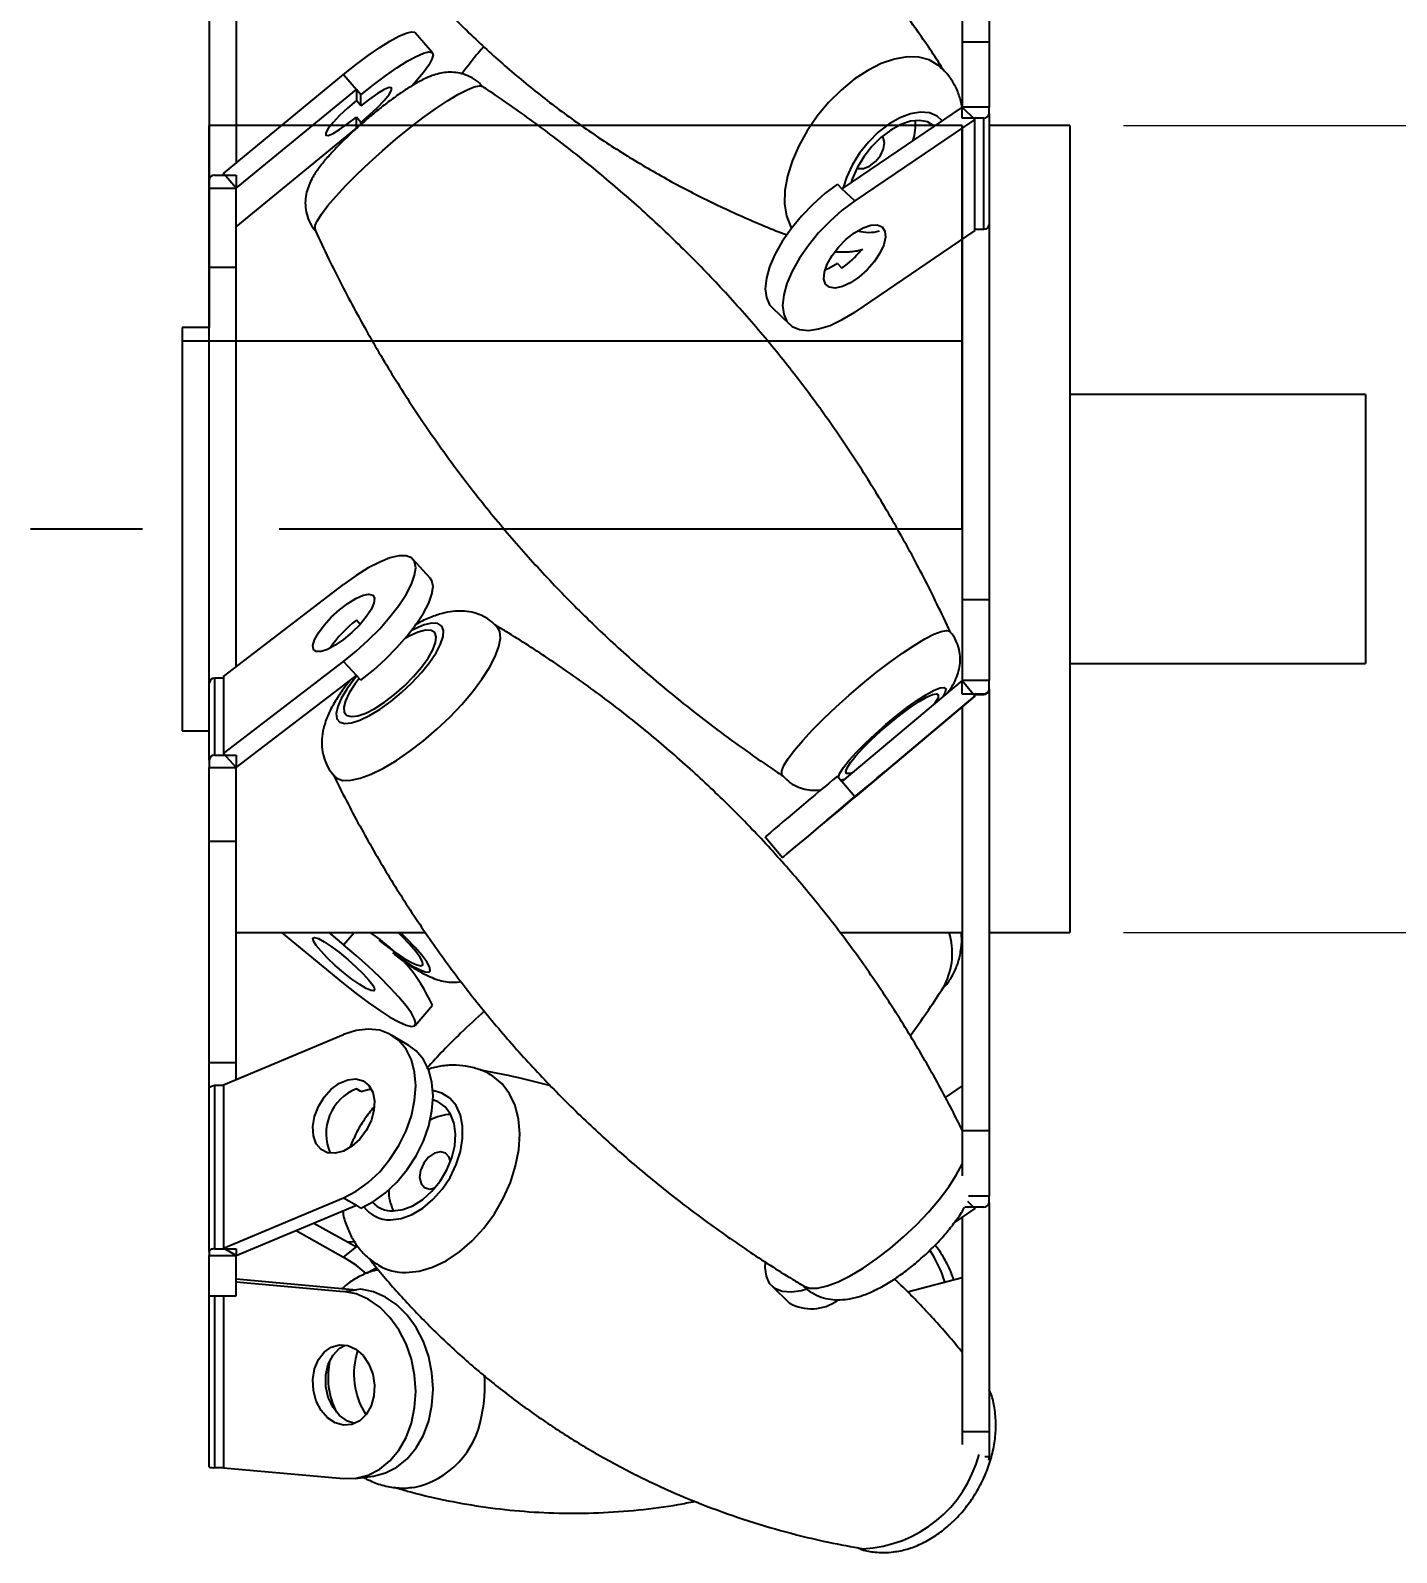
# Model space of a CAD drawing. Header units: millimetres. Extents: x 15 to 415, y 5 to 292.
# Drawn here: x 243.8 to 269.2, y 88.57 to 116.86 of the extents above; entities that cross this region are included whole.
import ezdxf

# ---------------------------------------------------------------- set-up
doc = ezdxf.new("R2010")
doc.units = ezdxf.units.MM
doc.linetypes.add('CENTERX2', pattern=[20.32, 12.7, -2.54, 2.54, -2.54])
doc.styles.add('SLDTEXTSTYLE0', font='TXT', dxfattribs={"width": 0.75})
doc.dimstyles.new('SLDDIMSTYLE2', dxfattribs={"dimtxt": 3.5, "dimasz": 3.302, "dimexe": 0, "dimexo": 0.0625, "dimgap": 0.875, "dimtad": 1, "dimlfac": 2, "dimrnd": 1e-09, "dimzin": 12, "dimdsep": 46, "dimtxsty": 'SLDTEXTSTYLE0', "dimsah": 1, "dimcen": 0.09, "dimadec": 0, "dimazin": 3, "dimtfac": 1, "dimtmove": 0, "dimatfit": 0, "dimfxl": 1, "dimfrac": 2, "dimtolj": 1, "dimtzin": 12, "dimarcsym": 0})

# ---------------------------------------------------------------- blocks, each defined once
blk = doc.blocks.new('_D_3')
at = {"color": 7, "linetype": 'Continuous', "lineweight": 18}
for p, q in [((287.548, 110.092), (287.548, 116.442)), ((269.628, 110.092), (288.548, 110.092)), ((287.548, 110.092), (287.548, 105.092)), ((269.628, 105.092), (288.548, 105.092)), ((287.548, 105.092), (287.548, 94.33))]:
    blk.add_line(p, q, dxfattribs=at)
for points in [[(287.548, 110.092), (288.056, 113.394), (287.04, 113.394)], [(287.548, 105.092), (287.04, 101.79), (288.056, 101.79)]]:
    blk.add_solid(points, dxfattribs=at)
at = {"color": 7, "linetype": 'Continuous', "lineweight": 18, "char_height": 3.5, "attachment_point": 1, "rotation": 90, "style": 'SLDTEXTSTYLE0'}
for s, insert in [('10,00', (282.983, 99.608)), ('%%c', (283.036, 94.33))]:
    blk.add_mtext(s, dxfattribs=dict(at, insert=insert))
blk = doc.blocks.new('_D_4')
at = {"color": 7, "linetype": 'Continuous', "lineweight": 18}
for p, q in [((296.628, 115.092), (296.628, 121.442)), ((264.128, 115.092), (297.628, 115.092)), ((296.628, 115.092), (296.628, 100.092)), ((264.128, 100.092), (297.628, 100.092)), ((296.628, 100.092), (296.628, 93.742))]:
    blk.add_line(p, q, dxfattribs=at)
for points in [[(296.628, 115.092), (297.136, 118.394), (296.12, 118.394)], [(296.628, 100.092), (296.12, 96.79), (297.136, 96.79)]]:
    blk.add_solid(points, dxfattribs=at)
at = {"color": 7, "linetype": 'Continuous', "lineweight": 18, "char_height": 3.5, "attachment_point": 1, "rotation": 90, "style": 'SLDTEXTSTYLE0'}
for s, insert in [('30,00', (292.063, 101.188)), ('%%c', (292.116, 95.91))]:
    blk.add_mtext(s, dxfattribs=dict(at, insert=insert))

msp = doc.modelspace()

# ---------------------------------------------------------------- linework, layer by layer
at = {"color": 7, "linetype": 'Continuous', "lineweight": 25}
for p, q in [((247.1278, 121.266), (247.1278, 114.0735)), ((247.6278, 121.266), (247.6278, 114.3973)), ((261.1278, 118.7985), (261.1278, 116.6456)), ((261.6278, 118.7985), (261.6278, 116.6456)), ((251.277, 116.4437), (250.9556, 116.8186)), ((261.6278, 116.6456), (261.1278, 116.6456)), ((261.1278, 116.6456), (261.1278, 115.4343)), ((261.6278, 116.6456), (261.6278, 115.4343)), ((247.391, 114.2029), (249.6271, 116.0391)), ((249.6271, 116.0391), (249.8638, 115.763)), ((247.6278, 113.9267), (249.8638, 115.763)), ((249.8638, 115.763), (249.8638, 115.5575)), ((249.9485, 115.6642), (249.8638, 115.763)), ((249.9485, 115.4588), (249.8638, 115.5575)), ((249.9485, 115.4588), (249.9485, 115.6642)), ((249.8638, 115.0438), (249.8638, 115.2493)), ((249.9485, 115.1506), (249.8638, 115.2493)), ((261.1278, 115.4343), (258.8917, 113.9191)), ((261.3645, 115.2065), (259.1285, 113.6913)), ((261.6278, 115.4343), (261.1278, 115.4343)), ((261.1278, 115.2324), (261.1278, 115.4343)), ((261.1278, 115.4343), (261.3645, 115.2065)), ((261.5278, 115.2324), (261.1278, 115.2324)), ((261.3645, 113.1422), (261.3645, 115.2065)), ((261.5278, 113.1681), (261.5278, 115.2324)), ((261.6278, 115.3132), (261.6278, 115.4343)), ((261.6278, 115.3132), (261.6278, 113.2489)), ((248.4736, 115.0919), (247.6278, 115.0919)), ((247.6278, 113.2076), (249.8638, 115.0438)), ((249.9485, 115.1135), (249.9485, 115.1506)), ((254.0514, 115.0919), (253.2486, 115.0919)), ((263.1278, 115.0919), (261.6278, 115.0919)), ((263.1278, 115.0919), (263.1278, 100.0919)), ((247.1278, 114.0735), (247.1278, 113.9267)), ((247.2278, 114.1714), (247.6278, 114.1714)), ((247.6278, 113.9267), (247.391, 114.2029)), ((247.391, 114.1714), (247.391, 114.2029)), ((247.6278, 114.1714), (247.6278, 113.9267)), ((247.1278, 113.9267), (247.6278, 113.9267)), ((247.1278, 112.4588), (247.1278, 113.9267)), ((247.6278, 112.4588), (247.6278, 113.9267)), ((258.8071, 114.0006), (258.8917, 113.9191)), ((259.1285, 113.6913), (258.8917, 113.9191)), ((261.6278, 113.2489), (261.6278, 106.2755)), ((261.3645, 113.1422), (259.1285, 111.627)), ((261.1278, 112.9818), (261.1278, 106.2755)), ((261.3645, 113.1681), (261.5278, 113.1681)), ((247.1278, 112.4588), (247.6278, 112.4588)), ((247.1278, 104.7297), (247.1278, 112.4588)), ((247.6278, 105.0315), (247.6278, 112.4588)), ((258.8071, 112.5261), (258.8917, 112.4446)), ((257.5936, 111.7076), (257.915, 111.3982)), ((247.1278, 111.3419), (246.6278, 111.3419)), ((246.6278, 111.3419), (246.6278, 103.8419)), ((268.6278, 110.0919), (263.1278, 110.0919)), ((268.6278, 110.0919), (268.6278, 105.0919)), ((251.2367, 106.6817), (250.9153, 107.0312)), ((247.391, 104.8503), (249.6271, 106.5624)), ((261.6278, 106.2755), (261.1278, 106.2755)), ((261.1278, 106.2755), (261.1278, 104.7755)), ((261.6278, 106.2755), (261.6278, 104.7755)), ((249.9328, 105.821), (249.8638, 105.896)), ((247.391, 103.4187), (249.6271, 105.1309)), ((249.6271, 105.1309), (249.8638, 104.8734)), ((263.1278, 105.0919), (268.6278, 105.0919)), ((247.1278, 103.2982), (247.1278, 104.7297)), ((247.2278, 104.821), (247.2278, 103.3894)), ((247.391, 104.821), (247.2278, 104.821)), ((247.391, 104.8503), (247.391, 103.4187)), ((247.6278, 103.1613), (249.8638, 104.8734)), ((249.9485, 104.7814), (249.8638, 104.8734)), ((261.1278, 104.7755), (258.8917, 102.8992)), ((261.6278, 104.7755), (261.1278, 104.7755)), ((261.1278, 104.5255), (261.1278, 104.7755)), ((261.1278, 104.7755), (261.3645, 104.4933)), ((261.6278, 104.6255), (261.6278, 104.7755)), ((261.3645, 104.4933), (259.1285, 102.6171)), ((261.3645, 104.4846), (259.1285, 102.6084)), ((261.5278, 104.5255), (261.1278, 104.5255)), ((261.3449, 104.5168), (261.5278, 104.5168)), ((261.3645, 104.4846), (261.3645, 104.4933)), ((261.5278, 104.5168), (261.5278, 104.5255)), ((261.6278, 104.6255), (261.6278, 104.6168)), ((261.6278, 104.6168), (261.6278, 96.4081)), ((261.1278, 104.286), (261.1278, 96.4081)), ((246.6278, 103.8419), (247.1278, 103.8419)), ((247.1278, 103.2982), (247.1278, 103.1613)), ((247.2278, 103.3894), (247.6278, 103.3894)), ((247.6278, 103.1613), (247.391, 103.4187)), ((247.6278, 103.3894), (247.6278, 103.1613)), ((247.1278, 103.1613), (247.6278, 103.1613)), ((247.1278, 101.7925), (247.1278, 103.1613)), ((247.6278, 101.7925), (247.6278, 103.1613)), ((258.8071, 103.0001), (258.8917, 102.8992)), ((259.1285, 102.6171), (258.8917, 102.8992)), ((257.4665, 101.8709), (257.7879, 101.4878)), ((247.1278, 101.7925), (247.6278, 101.7925)), ((247.1278, 97.6777), (247.1278, 101.7925)), ((247.6278, 97.6777), (247.6278, 101.7925)), ((247.6278, 100.0919), (251.1513, 100.0919)), ((248.4736, 100.0919), (249.6271, 99.1447)), ((249.3494, 100.0919), (249.6271, 99.8638)), ((258.8541, 100.0919), (261.1278, 100.0919)), ((261.6278, 100.0919), (263.1278, 100.0919)), ((261.1278, 99.7494), (261.1006, 99.7678)), ((250.9556, 98.3652), (251.277, 98.74)), ((247.391, 97.2641), (249.6271, 98.1981)), ((250.8414, 97.9948), (250.52, 98.1855)), ((247.1278, 97.6777), (247.6278, 97.6777)), ((247.1278, 97.1983), (247.1278, 97.6777)), ((247.6278, 97.3629), (247.6278, 97.6777)), ((247.1278, 94.1628), (247.1278, 97.1983)), ((247.2278, 97.2481), (247.2278, 94.2126)), ((247.391, 97.2481), (247.2278, 97.2481)), ((247.391, 97.2641), (247.391, 94.2286)), ((249.9485, 97.1402), (249.8638, 97.1904)), ((261.1278, 97.2426), (260.8116, 97.0276)), ((261.6278, 96.4081), (261.1278, 96.4081)), ((261.1278, 96.4081), (261.1278, 95.5716)), ((261.6278, 96.4081), (261.6278, 95.1924)), ((247.391, 94.2286), (249.6271, 95.1627)), ((249.6271, 95.1627), (249.8638, 95.0222)), ((251.2283, 95.3251), (251.322, 95.3445)), ((261.2248, 95.0987), (261.3645, 94.9637)), ((261.6278, 95.1924), (261.2461, 95.1924)), ((261.6278, 95.0708), (261.6278, 95.1924)), ((261.6278, 95.0708), (261.6278, 90.8126)), ((247.6278, 94.0882), (249.8638, 95.0222)), ((249.9485, 94.972), (249.8638, 95.0222)), ((261.3645, 94.9637), (260.9879, 94.7076)), ((261.1278, 94.8027), (261.1278, 90.8126)), ((261.5278, 94.9898), (261.1742, 94.9898)), ((261.3645, 94.9898), (261.3645, 94.9637)), ((248.7449, 94.5548), (249.6271, 94.0582)), ((249.0739, 94.6922), (249.8638, 94.2475)), ((247.6278, 94.0882), (247.391, 94.2286)), ((249.6271, 94.0582), (249.8638, 94.2475)), ((249.8876, 94.2665), (249.8638, 94.2475)), ((247.1278, 94.1628), (247.1278, 94.0882)), ((247.1278, 94.0882), (247.6278, 94.0882)), ((247.1278, 93.3414), (247.1278, 94.0882)), ((247.2278, 94.2126), (247.6278, 94.2126)), ((247.6278, 94.2126), (247.6278, 94.0882)), ((247.6278, 93.3414), (247.6278, 94.0882)), ((247.6278, 93.6529), (249.8638, 93.4521)), ((261.1278, 93.6715), (260.112, 93.4061)), ((247.6278, 93.6015), (249.6271, 93.4219)), ((249.6271, 93.4219), (249.8638, 93.4521)), ((249.9485, 93.4629), (249.8638, 93.4521)), ((257.5913, 93.5199), (257.9127, 93.2094)), ((247.1278, 93.3414), (247.6278, 93.3414)), ((247.1278, 90.1569), (247.1278, 93.3414)), ((247.391, 93.3414), (247.391, 90.1428)), ((261.6278, 90.8126), (261.1278, 90.8126)), ((261.1278, 90.8126), (261.1278, 90.5775)), ((261.6278, 90.8126), (261.6278, 90.3455)), ((261.6278, 90.3455), (261.5499, 90.3455)), ((261.6278, 90.2988), (261.6278, 90.3455)), ((247.2278, 90.1462), (247.391, 90.1462)), ((247.391, 90.1428), (249.6271, 89.942)), ((249.8485, 89.946), (250.1698, 89.987))]:
    msp.add_line(p, q, dxfattribs=at)
at = {"color": 7, "linetype": 'CENTERX2'}
for p, q in [((247.1278, 107.5919), (247.1278, 115.0919)), ((261.1278, 107.5919), (261.1278, 115.0919)), ((261.1278, 107.5919), (243.8043, 107.5919)), ((261.1278, 107.5919), (247.1278, 107.5919))]:
    msp.add_line(p, q, dxfattribs=at)
at = {"color": 7, "linetype": 'Continuous'}
for p, q in [((261.1278, 115.0919), (247.1278, 115.0919)), ((247.1278, 115.0919), (247.1278, 111.3419)), ((261.1278, 115.0919), (261.1278, 111.0919)), ((261.1278, 111.0919), (261.1278, 115.0919)), ((247.1278, 111.3419), (246.6278, 111.3419)), ((246.6278, 111.3419), (246.6278, 111.0919)), ((246.6278, 111.0919), (261.1278, 111.0919))]:
    msp.add_line(p, q, dxfattribs=at)
at = {"color": 8, "linetype": 'Continuous', "lineweight": 25}
for p, q in [((258.8251, 102.9786), (258.8532, 103.0548)), ((249.6271, 99.8638), (249.8226, 100.0919)), ((247.2278, 93.3414), (247.2278, 90.1462))]:
    msp.add_line(p, q, dxfattribs=at)
at = {"color": 7, "linetype": 'Continuous', "lineweight": 25, "flags": 128}
for points in [[(249.6271, 116.0391), (249.8599, 116.2248), (250.0856, 116.3939), (250.2974, 116.5414), (250.4888, 116.6626), (250.654, 116.754), (250.7881, 116.8127), (250.8868, 116.837), (250.9473, 116.8261), (250.9556, 116.8186)], [(249.9485, 115.6642), (250.1813, 115.8499), (250.407, 116.0191), (250.6188, 116.1665), (250.8102, 116.2877), (250.9754, 116.3791), (251.1094, 116.4378), (251.2082, 116.4621), (251.2687, 116.4512), (251.289, 116.4055), (251.2687, 116.3264), (251.2082, 116.2162), (251.1094, 116.0783), (250.9754, 115.9168), (250.9012, 115.834)], [(260.6836, 116.212), (260.6773, 116.217), (260.5139, 116.3122), (260.3215, 116.3634), (260.1052, 116.3691), (259.8706, 116.3292), (259.6238, 116.2449), (259.371, 116.1182), (259.119, 115.9524), (258.8742, 115.7519), (258.6429, 115.5219), (258.4312, 115.2682), (258.2445, 114.9974), (258.0877, 114.7167), (257.9648, 114.4332), (257.879, 114.1542), (257.8325, 113.8871), (257.8266, 113.6387), (257.8613, 113.4155), (257.9359, 113.2232), (257.9556, 113.1887)], [(249.1356, 113.3167), (249.2158, 113.4469), (249.3334, 113.6036), (249.4854, 113.7828), (249.668, 113.9798), (249.8764, 114.1895), (250.1051, 114.4065), (250.3483, 114.6252), (250.5997, 114.8398), (250.8528, 115.0449), (251.1009, 115.2351), (251.3377, 115.4055), (251.5571, 115.5517), (251.7533, 115.6699), (251.9213, 115.757), (252.0567, 115.8108), (252.156, 115.8299), (252.2122, 115.8172)], [(249.9485, 115.1506), (250.1103, 115.2897), (250.2591, 115.4301), (250.3827, 115.5603), (250.4711, 115.6698), (250.5172, 115.7497), (250.5172, 115.7936), (250.4711, 115.7978), (250.3827, 115.7621), (250.2591, 115.6894), (250.1103, 115.5854), (249.9485, 115.4588)], [(249.8638, 115.5575), (249.702, 115.4183), (249.5532, 115.278), (249.4296, 115.1477), (249.3412, 115.0382), (249.2951, 114.9583), (249.2951, 114.9145), (249.3412, 114.9102), (249.4296, 114.9459), (249.5532, 115.0187), (249.702, 115.1226), (249.8638, 115.2493)], [(260.6072, 115.0815), (260.5995, 115.0887), (260.4808, 115.1609), (260.334, 115.1894), (260.166, 115.1727), (259.9846, 115.1118), (259.7982, 115.0093), (259.6157, 114.8702), (259.4455, 114.7009), (259.2956, 114.5093), (259.1731, 114.3044), (259.0835, 114.0958), (259.0644, 114.0362)], [(259.5146, 114.4222), (259.6061, 114.5364), (259.6659, 114.6618), (259.6847, 114.7794), (259.6599, 114.8712), (259.6427, 114.8933)], [(259.1754, 114.3089), (259.2, 114.2972), (259.2948, 114.2927), (259.4053, 114.3367), (259.5146, 114.4222)], [(258.8071, 114.0006), (258.5743, 113.8272), (258.3486, 113.6277), (258.1368, 113.4081), (257.9454, 113.1752), (257.7801, 112.936), (257.6461, 112.6978), (257.5473, 112.4679), (257.4869, 112.2531), (257.4665, 112.0601), (257.4869, 111.8946), (257.5473, 111.7618), (257.5936, 111.7076)], [(259.1285, 113.6913), (258.8957, 113.5179), (258.67, 113.3184), (258.4582, 113.0988), (258.2668, 112.8659), (258.1015, 112.6267), (257.9675, 112.3885), (257.8687, 112.1586), (257.8083, 111.9438), (257.7879, 111.7508), (257.8083, 111.5853), (257.8687, 111.4525), (257.9675, 111.3564), (258.1015, 111.2998), (258.2668, 111.2846), (258.4582, 111.3111), (258.67, 111.3786), (258.8957, 111.485), (259.1285, 111.627)], [(258.5553, 112.2402), (258.5659, 112.3676), (258.6181, 112.5166), (258.7083, 112.6761), (258.8296, 112.8344), (258.973, 112.9797), (259.128, 113.1012), (259.283, 113.1899), (259.4266, 113.2393), (259.5481, 113.2457), (259.6384, 113.2085), (259.6909, 113.1306), (259.7017, 113.0177), (259.67, 112.8783), (259.5981, 112.7226), (259.4914, 112.5622), (259.3578, 112.4089), (259.2071, 112.2743), (259.0507, 112.1682), (258.9, 112.0985), (258.7662, 112.0704), (258.6593, 112.0859), (258.5873, 112.144), (258.5553, 112.2402)], [(258.8071, 112.5261), (258.6452, 112.4344), (258.5762, 112.407)], [(249.6271, 105.1309), (249.8599, 105.32), (250.0856, 105.5251), (250.2974, 105.74), (250.4888, 105.9582), (250.654, 106.1729), (250.7881, 106.3777), (250.8868, 106.5664), (250.9473, 106.7332), (250.9677, 106.8731), (250.9473, 106.9818), (250.8868, 107.056), (250.7881, 107.0935), (250.654, 107.0931), (250.4888, 107.0548), (250.2974, 106.9798), (250.0856, 106.8703), (249.8599, 106.7298), (249.6271, 106.5624)], [(249.9485, 104.7814), (250.1813, 104.9705), (250.407, 105.1756), (250.6188, 105.3905), (250.8102, 105.6086), (250.9754, 105.8234), (251.1094, 106.0282), (251.2082, 106.2169), (251.2687, 106.3837), (251.289, 106.5236), (251.2687, 106.6323), (251.2367, 106.6817)], [(250.2002, 106.3067), (250.1897, 106.2153), (250.1374, 106.0965), (250.0473, 105.9592), (249.926, 105.8135), (249.7825, 105.6703), (249.6275, 105.5402), (249.4725, 105.4328), (249.3289, 105.3561), (249.2075, 105.3158), (249.1172, 105.3149), (249.0647, 105.3534), (249.0539, 105.4284), (249.0856, 105.5345), (249.1574, 105.6638), (249.2642, 105.8066), (249.3978, 105.9523), (249.5484, 106.0903), (249.7049, 106.2101), (249.8556, 106.3031), (249.9893, 106.3621), (250.0962, 106.383), (250.1683, 106.364), (250.2002, 106.3067)], [(249.4583, 102.9954), (249.5041, 102.9582), (249.6147, 102.9212), (249.7604, 102.9222), (249.9374, 102.9611), (250.1412, 103.0369), (250.3665, 103.1476), (250.6074, 103.2904), (250.8577, 103.4616), (251.1109, 103.6567), (251.3605, 103.8706), (251.6, 104.098), (251.8232, 104.3328), (252.0243, 104.5689), (252.1981, 104.8003), (252.3401, 105.021), (252.4466, 105.2253), (252.5149, 105.4078), (252.5432, 105.5638), (252.5307, 105.6893), (252.4818, 105.7769)], [(249.6852, 104.1282), (249.7712, 104.1058), (249.8908, 104.121), (250.0382, 104.1731), (250.2068, 104.2597), (250.3884, 104.3766), (250.5748, 104.5185), (250.7571, 104.6788), (250.9268, 104.8498), (251.076, 105.0237), (251.1978, 105.1922), (251.2864, 105.3476), (251.3376, 105.4825), (251.3491, 105.5906), (251.3204, 105.6669), (251.2528, 105.7079), (251.1494, 105.7115), (251.0151, 105.6777), (250.8562, 105.6079), (250.7702, 105.5608)], [(257.8133, 103.1957), (257.8934, 103.326), (258.011, 103.4827), (258.1631, 103.6619), (258.3456, 103.8589), (258.554, 104.0686), (258.7828, 104.2856), (259.026, 104.5042), (259.2774, 104.7189), (259.5304, 104.924), (259.7785, 105.1142), (260.0154, 105.2846), (260.2347, 105.4308), (260.4309, 105.549), (260.5989, 105.6361), (260.7343, 105.6899), (260.8337, 105.709), (260.8944, 105.6929), (260.9007, 105.6867)], [(249.9163, 104.8163), (249.8358, 104.7111), (249.73, 104.5482), (249.6597, 104.4022), (249.6281, 104.28), (249.6368, 104.1872), (249.6852, 104.1282)], [(258.9865, 103.1554), (259.0504, 103.2548), (259.1503, 103.3791), (259.2818, 103.5225), (259.4386, 103.6782), (259.6133, 103.8391), (259.7979, 103.9975), (259.9837, 104.1462), (260.162, 104.278), (260.3244, 104.3869), (260.4634, 104.4678), (260.5725, 104.5168), (260.6466, 104.5318), (260.6821, 104.5119), (260.6775, 104.4582), (260.633, 104.373), (260.6135, 104.3439)], [(257.7819, 103.0125), (257.7728, 103.0275), (257.7727, 103.0954), (257.8133, 103.1957)], [(258.5553, 102.1316), (258.5659, 102.141), (258.6181, 102.1854), (258.7083, 102.2614), (258.8296, 102.3635), (258.973, 102.4841), (259.128, 102.6142), (259.283, 102.7442), (259.4266, 102.8645), (259.5481, 102.9661), (259.6384, 103.0414), (259.6909, 103.085), (259.7017, 103.0936), (259.67, 103.0665), (259.5981, 103.0057), (259.4914, 102.9158), (259.3578, 102.8034), (259.2071, 102.6769), (259.0507, 102.5456), (258.9, 102.4193), (258.7662, 102.3073), (258.6593, 102.218), (258.5873, 102.158), (258.5553, 102.1316)], [(259.0859, 103.0622), (259.0325, 103.0461), (258.9774, 103.0485), (258.9618, 103.0856), (258.9865, 103.1554)], [(259.1285, 102.6171), (258.8957, 102.4217), (258.67, 102.2321), (258.4582, 102.0541), (258.2668, 101.893), (258.1015, 101.7538), (257.9675, 101.6407), (257.8687, 101.5572), (257.8083, 101.5057), (257.7879, 101.4878), (257.8083, 101.5042), (257.8687, 101.5542), (257.9675, 101.6364), (258.1015, 101.7482), (258.2668, 101.8863), (258.4582, 102.0465), (258.67, 102.2239), (258.8957, 102.4131), (259.1285, 102.6084)], [(250.2002, 99.0442), (250.1897, 99.011), (250.1374, 99.0144), (250.0473, 99.0541), (249.926, 99.1272), (249.7825, 99.2283), (249.6275, 99.3498), (249.4725, 99.4828), (249.3289, 99.6174), (249.2075, 99.7435), (249.1172, 99.852), (249.0647, 99.9346), (249.0539, 99.9854), (249.0856, 100.0004), (249.1574, 99.9787), (249.2642, 99.9218), (249.3978, 99.8339), (249.5484, 99.7215), (249.7049, 99.5931), (249.8556, 99.458), (249.9893, 99.3264), (250.0962, 99.208), (250.1683, 99.1115), (250.2002, 99.0442)], [(250.284, 99.9517), (250.3951, 99.864), (250.5737, 99.7316), (250.7367, 99.622), (250.8764, 99.5403), (250.9864, 99.4903), (251.0615, 99.4744), (251.0981, 99.4933), (251.0946, 99.5462), (251.0512, 99.6305), (250.9698, 99.7423), (250.8543, 99.8764), (250.71, 100.0265), (250.6432, 100.0919)], [(249.6271, 99.1447), (249.8599, 98.959), (250.0856, 98.7898), (250.2974, 98.6424), (250.4888, 98.5212), (250.654, 98.4298), (250.7881, 98.3711), (250.8868, 98.3468), (250.9473, 98.3577), (250.9677, 98.4034), (250.9473, 98.4825), (250.8868, 98.5928), (250.7881, 98.7307), (250.654, 98.8921), (250.4888, 99.0721), (250.2974, 99.2652), (250.0856, 99.4656), (249.8599, 99.6672), (249.6271, 99.8638)], [(249.6271, 95.1627), (249.8599, 95.283), (250.0856, 95.4458), (250.2974, 95.646), (250.4888, 95.8777), (250.654, 96.1338), (250.7881, 96.4065), (250.8868, 96.6876), (250.9473, 96.9684), (250.9677, 97.2404), (250.9473, 97.4955), (250.8868, 97.7257), (250.7881, 97.9243), (250.654, 98.085), (250.4888, 98.203), (250.2974, 98.2748), (250.0856, 98.2981), (249.8599, 98.2723), (249.6271, 98.1981)], [(249.9485, 94.972), (250.1813, 95.0923), (250.407, 95.2551), (250.6188, 95.4554), (250.8102, 95.6871), (250.9754, 95.9432), (251.1094, 96.2159), (251.2082, 96.4969), (251.2687, 96.7777), (251.289, 97.0497), (251.2687, 97.3048), (251.2082, 97.5351), (251.1094, 97.7336), (250.9754, 97.8943), (250.8414, 97.9948)], [(250.2002, 96.9647), (250.1897, 96.7836), (250.1374, 96.5948), (250.0473, 96.4123), (249.926, 96.2498), (249.7825, 96.1192), (249.6275, 96.0301), (249.4725, 95.9894), (249.3289, 95.9999), (249.2075, 96.0608), (249.1172, 96.1677), (249.0647, 96.3126), (249.0539, 96.4848), (249.0856, 96.6716), (249.1574, 96.8589), (249.2642, 97.0331), (249.3978, 97.181), (249.5484, 97.2919), (249.7049, 97.3574), (249.8556, 97.3727), (249.9893, 97.3366), (250.0962, 97.2519), (250.1683, 97.1248), (250.2002, 96.9647)], [(250.7861, 93.7729), (251.0301, 93.7982), (251.2818, 93.8721), (251.5347, 93.9926), (251.7822, 94.1566), (252.018, 94.3598), (252.2358, 94.597), (252.4301, 94.862), (252.5959, 95.148), (252.7287, 95.4476), (252.8253, 95.753), (252.8831, 96.0563), (252.9006, 96.3496), (252.8773, 96.6254), (252.8139, 96.8764), (252.7119, 97.0963), (252.5741, 97.2793), (252.404, 97.4206), (252.3781, 97.4367)], [(247.1278, 97.1983), (247.1297, 97.208), (247.1354, 97.2173), (247.1446, 97.2259), (247.1571, 97.2335), (247.1722, 97.2397), (247.1895, 97.2443), (247.2083, 97.2471), (247.2278, 97.2481)], [(249.9485, 97.1402), (250.1103, 97.1815), (250.1425, 97.183)], [(250.5487, 94.9178), (250.7296, 94.9427), (250.9159, 95.0151), (251.0989, 95.1315), (251.27, 95.2865), (251.4212, 95.473), (251.5455, 95.6821), (251.637, 95.9041), (251.6915, 96.1286), (251.7065, 96.3452), (251.6811, 96.5436), (251.6166, 96.7146), (251.5161, 96.8503), (251.3842, 96.9442), (251.2877, 96.9799)], [(251.6119, 95.8331), (251.5877, 95.9175), (251.5216, 95.9924), (251.4259, 96.0184), (251.3151, 95.9917), (251.2062, 95.9163), (251.1157, 95.8037), (251.0573, 95.6709), (251.0401, 95.5383), (251.0665, 95.4261), (251.1326, 95.3512), (251.2283, 95.3251)], [(258.1817, 93.5212), (258.2923, 93.4842), (258.438, 93.4852), (258.615, 93.5241), (258.8188, 93.5999), (259.0441, 93.7106), (259.285, 93.8534), (259.5353, 94.0245), (259.7886, 94.2196), (260.0382, 94.4336), (260.2776, 94.661), (260.5008, 94.8958), (260.7019, 95.1319), (260.8757, 95.3633), (261.0177, 95.584), (261.1242, 95.7882), (261.1278, 95.7962)], [(247.2278, 94.2126), (247.2083, 94.2117), (247.1895, 94.2088), (247.1722, 94.2042), (247.1571, 94.198), (247.1446, 94.1905), (247.1354, 94.1819), (247.1297, 94.1725), (247.1278, 94.1628)], [(250.0457, 93.7576), (249.8599, 93.9074), (249.6271, 94.0582)], [(258.2173, 93.4569), (258.1368, 93.435), (257.9454, 93.4073), (257.7801, 93.4213), (257.6461, 93.4765), (257.5473, 93.5713), (257.4869, 93.7027), (257.4665, 93.8669), (257.4707, 93.9508)], [(249.6271, 89.942), (249.8599, 89.9476), (250.0856, 90.0058), (250.2974, 90.115), (250.4888, 90.2717), (250.654, 90.4714), (250.7881, 90.7078), (250.8868, 90.9738), (250.9473, 91.2613), (250.9677, 91.5616), (250.9473, 91.8656), (250.8868, 92.164), (250.7881, 92.4477), (250.654, 92.7082), (250.4888, 92.9375), (250.2974, 93.1286), (250.0856, 93.2758), (249.8599, 93.3746), (249.6271, 93.4219)], [(250.1698, 89.987), (250.1813, 89.9886), (250.407, 90.0468), (250.6188, 90.1559), (250.8102, 90.3127), (250.9754, 90.5123), (251.1094, 90.7488), (251.2082, 91.0148), (251.2687, 91.3023), (251.289, 91.6026), (251.2687, 91.9066), (251.2082, 92.205), (251.1094, 92.4887), (250.9754, 92.7492), (250.8102, 92.9785), (250.6188, 93.1696), (250.407, 93.3168), (250.1813, 93.4156), (249.9485, 93.4629)], [(250.2002, 91.682), (250.1897, 91.4803), (250.1374, 91.2936), (250.0473, 91.1357), (249.926, 91.0183), (249.7825, 90.9501), (249.6275, 90.9363), (249.4725, 90.9777), (249.3289, 91.0713), (249.2075, 91.2103), (249.1172, 91.3842), (249.0647, 91.5802), (249.0539, 91.7838), (249.0856, 91.9798), (249.1574, 92.1537), (249.2642, 92.2927), (249.3978, 92.3863), (249.5484, 92.4277), (249.7049, 92.4138), (249.8556, 92.3457), (249.9893, 92.2283), (250.0962, 92.0704), (250.1683, 91.8837), (250.2002, 91.682)], [(249.8382, 90.9695), (249.702, 91.0112), (249.5532, 91.1127), (249.4296, 91.2628), (249.3412, 91.4493), (249.2951, 91.6571), (249.2951, 91.8694), (249.3412, 92.0689), (249.4296, 92.2395), (249.5532, 92.3674), (249.6527, 92.4246)]]:
    msp.add_lwpolyline(points, dxfattribs=at)
at = {"color": 8, "linetype": 'Continuous', "lineweight": 25, "flags": 128}
for points in [[(260.756, 115.1824), (260.6609, 115.2674), (260.5195, 115.3276), (260.352, 115.3428), (260.1651, 115.3122), (259.9665, 115.237), (259.7644, 115.1204), (259.567, 114.9671), (259.3824, 114.7835), (259.2182, 114.577), (259.081, 114.356), (258.9765, 114.1297), (258.9155, 113.9353)], [(249.5573, 104.0037), (249.6494, 103.9781), (249.7758, 103.9906), (249.9313, 104.0408), (250.1097, 104.1266), (250.3035, 104.2444), (250.5049, 104.3895), (250.7057, 104.556), (250.8975, 104.7369), (251.0726, 104.9249), (251.2238, 105.1123), (251.3448, 105.2914), (251.4308, 105.4549), (251.4782, 105.5961), (251.485, 105.7093), (251.4511, 105.7897), (251.3777, 105.8341), (251.268, 105.8406), (251.1263, 105.8091), (250.9584, 105.7408), (250.8868, 105.7044)], [(249.8748, 104.8614), (249.8249, 104.8011), (249.6881, 104.6169), (249.5841, 104.4447), (249.5171, 104.2915), (249.4898, 104.1637), (249.5034, 104.0664), (249.5573, 104.0037)], [(258.8532, 103.0548), (258.9212, 103.1616), (259.026, 103.2941), (259.1635, 103.4467), (259.328, 103.6133), (259.5128, 103.7871), (259.7103, 103.9608), (259.9125, 104.1274), (260.1109, 104.2801), (260.2976, 104.4127), (260.4649, 104.5196), (260.6059, 104.5966), (260.7149, 104.6404), (260.7874, 104.6493), (260.8204, 104.6229), (260.8126, 104.5623), (260.7649, 104.471)], [(258.9345, 102.9351), (258.8907, 102.9254), (258.8707, 102.9243)], [(250.5366, 99.7192), (250.5483, 99.7106), (250.7333, 99.5806), (250.8981, 99.4767), (251.0359, 99.4032), (251.1411, 99.3631), (251.2094, 99.3581), (251.238, 99.3882), (251.2258, 99.4524), (251.1731, 99.548), (251.0823, 99.671), (250.957, 99.8165), (250.8023, 99.9784), (250.6863, 100.0919)], [(250.5015, 94.7522), (250.6974, 94.7775), (250.8993, 94.8511), (251.099, 94.97), (251.2883, 95.1294), (251.4594, 95.3227), (251.6054, 95.5419), (251.7203, 95.7782), (251.7993, 96.0219), (251.8393, 96.2629), (251.8385, 96.4915), (251.7971, 96.6981), (251.7167, 96.8745), (251.6006, 97.0134), (251.4536, 97.109), (251.2856, 97.157)], [(249.8504, 94.3302), (249.8266, 94.3344), (249.6919, 94.3443)]]:
    msp.add_lwpolyline(points, dxfattribs=at)
at = {"color": 7, "linetype": 'Continuous', "lineweight": 25}
for centre, radius, start, end in [((259.2689, 115.0955), 0.9891, 343.71369, 5.29946), ((261.5365, 115.324), 0.0919, 264.57209, 353.27315), ((247.2267, 114.0725), 0.099, 89.38882, 179.37549), ((249.2737, 113.1949), 0.1841, 138.60067, 195.46883), ((261.5365, 113.2597), 0.0919, 264.57209, 353.27315), ((257.98, 113.7661), 1.6055, 304.60324, 322.1645), ((251.0877, 104.255), 2.0471, 126.71739, 146.70322), ((247.2236, 104.7251), 0.0959, 87.50122, 177.26152), ((261.5278, 104.6255), 0.1, 269.99991, 359.99991), ((261.5278, 104.6168), 0.1, 269.99991, 359.99991), ((247.2236, 103.2936), 0.0959, 87.50122, 177.26152), ((389.7109, -53.7627), 204.2312, 129.863372, 130.355112), ((248.3765, 97.4331), 3.1813, 24.25505, 56.69201), ((259.6136, 99.7111), 1.3298, 333.45718, 16.63861), ((250.203, 96.3544), 0.9022, 112.08646, 203.80836), ((251.6461, 95.8811), 0.8311, 91.92477, 119.58801), ((250.5357, 95.4344), 0.5168, 223.38649, 271.44239), ((251.297, 95.2917), 0.8319, 179.06393, 206.69998), ((261.5364, 95.0814), 0.092, 264.65185, 353.39621), ((258.4964, 92.8668), 2.4221, 17.32636, 33.0998), ((250.7678, 94.7408), 0.9681, 239.50302, 271.08191), ((258.3252, 93.9211), 0.8226, 239.8989, 305.857), ((251.2288, 91.8862), 1.4105, 161.9557, 212.57903), ((250.773, 91.8281), 1.4357, 167.38483, 207.14991), ((249.6704, 91.6766), 2.5848, 347.09616, 4.17049), ((250.5933, 91.3593), 1.6177, 282.15802, 350.75351), ((259.1675, 90.9849), 2.3485, 272.75842, 345.3975), ((261.6099, 90.3018), 0.0182, 303.16868, 350.42279), ((247.2031, 90.3879), 0.2429, 251.94538, 275.83918)]:
    msp.add_arc(centre, radius, start, end, dxfattribs=at)
at = {"color": 8, "linetype": 'Continuous', "lineweight": 25}
for centre, radius, start, end in [((259.3914, 113.7882), 0.6816, 252.46219, 286.98329), ((250.4871, 95.3523), 0.6003, 216.36953, 271.37911)]:
    msp.add_arc(centre, radius, start, end, dxfattribs=at)
at = {"color": 7, "linetype": 'Continuous', "lineweight": 25}
for points, knots in [([(260.7928, 116.1045), (260.716, 116.2241), (260.4791, 116.5929), (260.0512, 117.1964), (259.4978, 117.9044), (258.9074, 118.5841), (258.2821, 119.2337), (257.6232, 119.8506), (256.9325, 120.4327), (256.2119, 120.9783), (255.4637, 121.4856), (254.6902, 121.9533), (253.894, 122.3803), (253.0778, 122.7653), (252.3778, 123.0553), (251.9502, 123.2106), (251.8024, 123.2642)], [0, 0, 0, 0, 0.03715, 0.1146341, 0.1916411, 0.2683295, 0.3447786, 0.4210773, 0.4973222, 0.5736142, 0.6500387, 0.7266808, 0.8036391, 0.8810068, 0.9588679, 1, 1, 1, 1]), ([(249.2851, 120.1162), (249.3749, 119.9762), (249.6246, 119.5868), (250.0662, 118.9631), (250.6197, 118.2551), (251.2101, 117.5754), (251.8354, 116.9258), (252.4943, 116.3089), (253.185, 115.7268), (253.9056, 115.1812), (254.6539, 114.6739), (255.4274, 114.2064), (256.2235, 113.7788), (257.04, 113.3956), (257.5928, 113.1618), (257.8725, 113.0586), (257.8726, 113.0586)], [0, 0, 0, 0, 0.04507, 0.1253425, 0.2051207, 0.2845689, 0.3637691, 0.4428136, 0.5218022, 0.6008397, 0.6800145, 0.7594147, 0.8391425, 0.9192944, 0.9999574, 1, 1, 1, 1]), ([(252.2344, 116.563), (252.2006, 116.5242), (252.0579, 116.3606), (251.9269, 116.1875), (251.827, 116.0555)], [0, 0, 0, 0, 0.2372359, 1, 1, 1, 1]), ([(252.2186, 115.8045), (252.1889, 115.8389), (252.12, 115.9188), (251.9814, 116.0031), (251.8265, 116.0616), (251.6746, 116.0857), (251.5309, 116.0833), (251.3959, 116.06), (251.2619, 116.0188), (251.1052, 115.9514), (250.9286, 115.8545), (250.7229, 115.7229), (250.5155, 115.576), (250.3012, 115.4117), (250.0902, 115.2387), (249.8848, 115.0598), (249.6893, 114.8786), (249.5077, 114.6986), (249.3426, 114.5214), (249.1934, 114.3423), (249.0935, 114.203), (249.0422, 114.1096), (249.029, 114.0857)], [0, 0, 0, 0, 0.0299923, 0.0696523, 0.1063466, 0.141244, 0.1754031, 0.2103118, 0.2487603, 0.2966337, 0.3670889, 0.4271414, 0.4898871, 0.5494478, 0.6077286, 0.6655988, 0.7235786, 0.7821079, 0.8419932, 0.9048786, 0.9756142, 1, 1, 1, 1]), ([(261.1256, 115.4307), (261.1091, 115.5081), (261.0766, 115.6606), (260.9794, 115.8706), (260.8528, 116.0599), (260.7406, 116.1592), (260.6848, 116.2086)], [0, 0, 0, 0, 0.2594625, 0.5113047, 0.7569982, 1, 1, 1, 1]), ([(260.9085, 105.6744), (260.8257, 105.851), (260.5876, 106.3584), (260.1641, 107.1773), (259.6269, 108.1187), (259.0543, 109.0257), (258.4471, 109.8996), (257.8048, 110.7411), (257.1272, 111.5511), (256.4141, 112.3298), (255.6652, 113.0777), (254.88, 113.7951), (254.0581, 114.4824), (253.2128, 115.1287), (252.59, 115.5657), (252.2567, 115.7875), (252.2121, 115.8172)], [0, 0, 0, 0, 0.0432765, 0.1243599, 0.204351, 0.2834772, 0.3619593, 0.4400181, 0.5178744, 0.5957488, 0.6738082, 0.7522522, 0.8313, 0.9111694, 0.9881041, 1, 1, 1, 1]), ([(249.029, 114.0857), (249.0088, 114.0442), (248.9694, 113.9632), (248.9268, 113.8172), (248.909, 113.656), (248.9247, 113.484), (248.9821, 113.3161), (249.0456, 113.1951), (249.0989, 113.1439), (249.1085, 113.1346)], [0, 0, 0, 0, 0.1639637, 0.3196632, 0.476396, 0.635972, 0.7987665, 0.9637428, 1, 1, 1, 1]), ([(249.0963, 113.1458), (249.1792, 112.9692), (249.4173, 112.4618), (249.8408, 111.6429), (250.378, 110.7015), (250.9506, 109.7945), (251.5578, 108.9206), (252.2001, 108.079), (252.8776, 107.2691), (253.5907, 106.4904), (254.3397, 105.7425), (255.1249, 105.0251), (255.9468, 104.3378), (256.7921, 103.6914), (257.4149, 103.2544), (257.7481, 103.0326), (257.7928, 103.0029)], [0, 0, 0, 0, 0.0432765, 0.1243599, 0.204351, 0.2834772, 0.3619593, 0.4400181, 0.5178744, 0.5957488, 0.6738082, 0.7522522, 0.8313, 0.9111694, 0.9881041, 1, 1, 1, 1]), ([(258.7672, 112.7478), (258.8439, 112.7449), (259.0019, 112.739), (259.1734, 112.7602), (259.265, 112.7894), (259.2772, 112.7933)], [0, 0, 0, 0, 0.4501011, 0.9265782, 1, 1, 1, 1]), ([(252.4779, 105.7769), (252.4361, 105.8187), (252.3484, 105.9061), (252.1844, 105.9947), (252.0086, 106.0512), (251.8291, 106.0727), (251.6455, 106.0639), (251.4503, 106.0253), (251.2332, 105.949), (251.0636, 105.8731), (250.9639, 105.812), (250.9487, 105.8027)], [0, 0, 0, 0, 0.0995427, 0.2086176, 0.314267, 0.4205228, 0.5321952, 0.6561108, 0.8013505, 0.9697489, 1, 1, 1, 1]), ([(261.1278, 96.4205), (261.0655, 96.5453), (260.847, 96.9826), (260.4435, 97.7151), (259.9042, 98.6053), (259.3288, 99.4629), (258.7186, 100.2884), (258.0736, 101.0817), (257.3938, 101.8429), (256.6795, 102.5717), (255.9309, 103.2681), (255.1483, 103.9317), (254.3317, 104.5627), (253.4956, 105.1503), (252.8575, 105.5599), (252.5047, 105.7725), (252.4357, 105.8141)], [0, 0, 0, 0, 0.0323953, 0.1135606, 0.1937591, 0.2732045, 0.3520869, 0.4305995, 0.5089373, 0.5872969, 0.6658299, 0.7447114, 0.8241358, 0.904295, 0.9812716, 1, 1, 1, 1]), ([(260.8557, 104.5472), (260.8903, 104.5958), (260.9554, 104.6875), (261.0251, 104.8314), (261.0738, 104.9832), (261.0953, 105.1422), (261.0845, 105.3133), (261.0326, 105.4825), (260.9685, 105.6111), (260.911, 105.6688), (260.8962, 105.6836)], [0, 0, 0, 0, 0.1746612, 0.329279, 0.4505241, 0.573447, 0.6984362, 0.8259895, 0.9553965, 1, 1, 1, 1]), ([(249.7718, 104.8029), (249.7444, 104.7711), (249.6539, 104.6656), (249.5234, 104.4806), (249.3814, 104.2425), (249.2834, 104.0129), (249.2294, 103.7929), (249.2157, 103.5967), (249.2379, 103.4048), (249.3008, 103.2231), (249.3768, 103.0831), (249.443, 103.0187), (249.4629, 102.9992)], [0, 0, 0, 0, 0.05645, 0.1869437, 0.3248387, 0.4770551, 0.5861294, 0.6845308, 0.7781863, 0.8697875, 0.960706, 1, 1, 1, 1]), ([(249.4245, 103.0452), (249.5085, 102.8766), (249.7484, 102.3953), (250.1746, 101.6195), (250.7142, 100.7293), (251.2896, 99.8717), (251.8997, 99.0462), (252.5448, 98.2529), (253.2245, 97.4918), (253.9388, 96.7629), (254.6874, 96.0666), (255.4701, 95.4029), (256.2866, 94.7719), (257.1227, 94.1843), (257.7609, 93.7747), (258.1136, 93.5622), (258.1827, 93.5206)], [0, 0, 0, 0, 0.0432676, 0.1235209, 0.2028182, 0.281371, 0.3593671, 0.4369974, 0.514455, 0.5919342, 0.6695847, 0.7475799, 0.8261119, 0.9053703, 0.981482, 1, 1, 1, 1]), ([(257.7861, 103.0137), (257.8212, 102.9751), (257.8963, 102.8925), (258.0412, 102.8085), (258.1964, 102.754), (258.3464, 102.7346), (258.4498, 102.7348), (258.4974, 102.7436), (258.5028, 102.7446)], [0, 0, 0, 0, 0.1876565, 0.4015354, 0.6001071, 0.7895226, 0.9756656, 1, 1, 1, 1]), ([(260.764, 99.0565), (260.7839, 99.0751), (260.8597, 99.1466), (260.9561, 99.3018), (261.0506, 99.5127), (261.104, 99.743), (261.124, 99.9413), (261.1127, 100.0633), (261.109, 100.1025)], [0, 0, 0, 0, 0.0717665, 0.2742969, 0.476595, 0.6832224, 0.8983014, 1, 1, 1, 1]), ([(250.5705, 99.6814), (250.5923, 99.665), (250.684, 99.5958), (250.8395, 99.4905), (251.0388, 99.3666), (251.2114, 99.2773), (251.3677, 99.216), (251.5087, 99.18), (251.6556, 99.162), (251.7599, 99.1746), (251.8102, 99.1807)], [0, 0, 0, 0, 0.05076466, 0.2135443, 0.38345437, 0.57118596, 0.69591311, 0.79995561, 0.90357357, 1, 1, 1, 1]), ([(260.159, 98.17), (260.2905, 98.3526), (260.5148, 98.6642), (260.7189, 98.9846), (260.8034, 99.1172)], [0, 0, 0, 0, 0.5861431, 1, 1, 1, 1]), ([(252.2447, 98.6345), (252.0965, 98.4973), (251.7268, 98.155), (251.372, 97.7944), (251.1747, 97.5667), (251.1736, 97.5654)], [0, 0, 0, 0, 0.399429, 0.9965422, 1, 1, 1, 1]), ([(252.379, 97.4347), (252.3754, 97.4374), (252.3043, 97.4892), (252.1428, 97.5522), (251.9034, 97.6173), (251.6535, 97.6335), (251.4102, 97.6129), (251.2544, 97.5671), (251.1806, 97.5454)], [0, 0, 0, 0, 0.01101034, 0.21374935, 0.41383598, 0.61398484, 0.81713937, 1, 1, 1, 1]), ([(253.4774, 97.245), (253.2149, 97.3123), (252.78, 97.4237), (252.3466, 97.5016), (252.1747, 97.5325)], [0, 0, 0, 0, 0.60338578, 1, 1, 1, 1]), ([(250.1873, 96.848), (250.1284, 96.7737), (250.0048, 96.6177), (249.8572, 96.3676), (249.7837, 96.1905), (249.7501, 96.1097)], [0, 0, 0, 0, 0.33059903, 0.6945589, 1, 1, 1, 1]), ([(249.612, 94.917), (249.6146, 94.895), (249.6277, 94.7856), (249.6912, 94.6029), (249.7989, 94.3762), (249.9481, 94.1728), (250.1077, 94.0132), (250.2306, 93.9403), (250.2782, 93.9121)], [0, 0, 0, 0, 0.0521367, 0.2586723, 0.4591815, 0.6547832, 0.8662951, 1, 1, 1, 1]), ([(258.1782, 93.5233), (258.1943, 93.5055), (258.2382, 93.4571), (258.3494, 93.3849), (258.5011, 93.3127), (258.6823, 93.2711), (258.8626, 93.2619), (259.0497, 93.2826), (259.2528, 93.335), (259.4785, 93.4253), (259.721, 93.5546), (259.9659, 93.7142), (260.2002, 93.8918), (260.4231, 94.0836), (260.6325, 94.2869), (260.8268, 94.4991), (260.9994, 94.719), (261.1162, 94.8823), (261.1633, 94.974), (261.1714, 94.9898)], [0, 0, 0, 0, 0.0190781, 0.05202, 0.1052222, 0.1547854, 0.2056148, 0.2601422, 0.3221053, 0.3955022, 0.4758215, 0.5518494, 0.6244932, 0.6955157, 0.7661006, 0.8370747, 0.9093238, 0.9843559, 1, 1, 1, 1]), ([(260.9705, 93.6304), (260.9618, 93.6593), (260.9228, 93.7897), (260.8115, 94.0024), (260.7023, 94.1921), (260.6281, 94.2745), (260.6223, 94.2809)], [0, 0, 0, 0, 0.11987025, 0.54124906, 0.96430331, 1, 1, 1, 1]), ([(250.0903, 94.0471), (250.163, 93.9564), (250.4017, 93.6589), (250.8373, 93.1685), (251.4081, 92.5867), (252.0159, 92.0327), (252.6577, 91.5096), (253.331, 91.0209), (254.0329, 90.5695), (254.7602, 90.158), (255.5092, 89.7883), (256.2761, 89.4622), (257.0569, 89.1804), (257.8471, 88.9445), (258.5911, 88.7636), (259.0685, 88.6774), (259.282, 88.6389)], [0, 0, 0, 0, 0.0330273, 0.1084395, 0.1836773, 0.258866, 0.3340213, 0.4091716, 0.4843543, 0.5596131, 0.6349883, 0.7105157, 0.7862372, 0.8621876, 0.9383915, 1, 1, 1, 1]), ([(250.2726, 93.8223), (250.2458, 93.8175), (250.132, 93.7975), (249.9433, 93.7148), (249.7433, 93.6035), (249.6386, 93.5098), (249.6006, 93.4758)], [0, 0, 0, 0, 0.1069526, 0.454704, 0.8019911, 1, 1, 1, 1]), ([(250.2413, 93.8608), (250.1963, 93.8365), (250.1311, 93.8014), (250.0697, 93.7635), (250.0507, 93.7518)], [0, 0, 0, 0, 0.6915795, 1, 1, 1, 1]), ([(261.1278, 92.2883), (261.0926, 92.332), (260.891, 92.5825), (260.4914, 93.0244), (260.1027, 93.436), (259.882, 93.6363), (259.8642, 93.6525)], [0, 0, 0, 0, 0.0920668, 0.5275483, 0.9620222, 1, 1, 1, 1]), ([(259.1715, 88.6599), (259.2014, 88.6472), (259.3071, 88.6024), (259.4749, 88.5755), (259.6724, 88.5641), (259.8748, 88.5779), (260.1093, 88.6274), (260.3637, 88.7238), (260.6122, 88.8613), (260.8498, 89.0382), (261.0701, 89.2505), (261.2673, 89.4927), (261.4366, 89.7588), (261.5743, 90.0435), (261.6768, 90.3414), (261.7402, 90.6471), (261.7619, 90.9552), (261.7355, 91.2449), (261.6892, 91.4614), (261.6408, 91.5698), (261.6278, 91.5988)], [0, 0, 0, 0, 0.0221325, 0.0782166, 0.1144375, 0.1567795, 0.2152802, 0.275086, 0.3367293, 0.3997752, 0.4636069, 0.5276705, 0.5918784, 0.6563546, 0.7212626, 0.7867996, 0.8530605, 0.9197006, 0.9784829, 1, 1, 1, 1]), ([(249.9936, 89.9646), (250.0759, 89.924), (250.2431, 89.8415), (250.5134, 89.7789), (250.7467, 89.7572), (250.8842, 89.7768), (250.9312, 89.7836)], [0, 0, 0, 0, 0.280365, 0.5699123, 0.8530287, 1, 1, 1, 1]), ([(250.5736, 89.7811), (250.6529, 89.7574), (250.9483, 89.6693), (251.4815, 89.5433), (252.1773, 89.4177), (252.8938, 89.3342), (253.6248, 89.2944), (254.3653, 89.2995), (255.1085, 89.3542), (255.7082, 89.4281), (256.0542, 89.4999), (256.1569, 89.5212)], [0, 0, 0, 0, 0.04661066, 0.17372484, 0.30121041, 0.42927976, 0.55781246, 0.68671713, 0.81592442, 0.945381, 1, 1, 1, 1])]:
    msp.add_open_spline(points, degree=3, knots=knots, dxfattribs=at)

# ---------------------------------------------------------------- dimensions: what is measured, and where the dimension line sits
at = {"color": 7, "linetype": 'Continuous', "lineweight": 18}
for base, p1, p2, picture, middle in [((296.6278, 100.0919), (263.1278, 115.0919), (263.1278, 100.0919), '_D_4', (296.6278, 104.3675)), ((287.5479, 105.0919), (268.6278, 110.0919), (268.6278, 105.0919), '_D_3', (287.5479, 102.7876))]:
    dim = msp.add_linear_dim(base=base, p1=p1, p2=p2, angle=90, text='%%c<>', dimstyle='SLDDIMSTYLE2', dxfattribs=at)
    dim.commit()
    dim.dimension.update_dxf_attribs({"geometry": picture, "text_midpoint": middle, "dimtype": 160})

doc.saveas('drawing.dxf')
